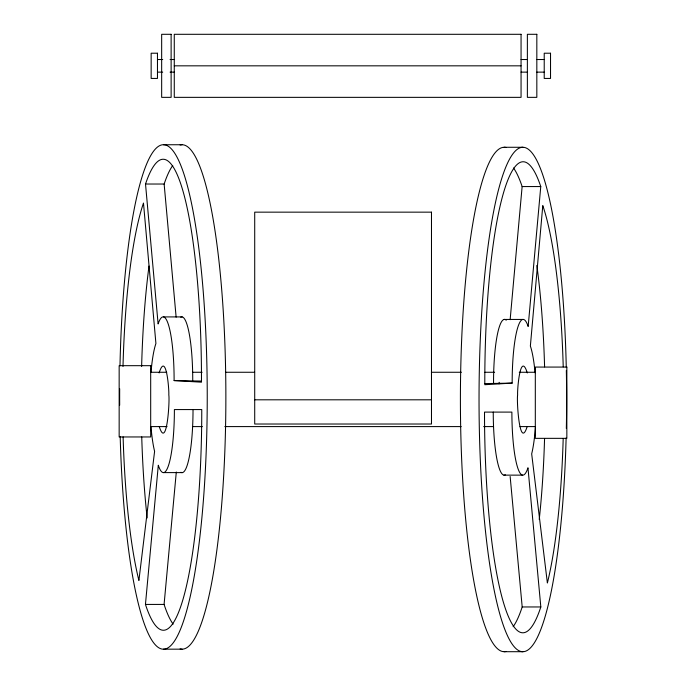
<?xml version="1.0" encoding="UTF-8"?>
<svg xmlns="http://www.w3.org/2000/svg" width="686" height="686" viewBox="0 0 686 686"><rect width="100%" height="100%" fill="white"/><g stroke="black" fill="none" stroke-linecap="round" stroke-linejoin="round"><path stroke-width="1.03" d="M510.144 319.685L522.132 186.558A220.686 38.322 90 0 0 513.531 168.01M540.765 186.558L528.16 326.485A63.052 10.95 -90 0 0 512.168 383.105L484.796 384.709A220.686 38.322 90 0 1 540.765 186.558L522.132 186.558M145.449 604.426L158.303 465.245A63.052 10.95 -90 0 0 174.39 409.568L201.761 409.568A220.686 38.322 -90 0 1 145.449 604.426L164.083 604.426A220.686 38.322 90 0 0 173.129 624.157M164.083 604.426L176.302 472.011M499.039 383.817L499.185 382.351M159.126 372.944C166.166 350.323 169.279 390.411 168.799 394.947C169.888 399.869 166.912 450.873 159.255 426.581M527.174 426.581C519.508 450.873 516.532 399.869 517.63 394.947C517.141 390.411 520.262 350.323 527.294 372.944M484.985 383.603L512.168 383.105M157.463 59.519L162.711 59.519M170.068 59.519L174.27 59.519M521.06 59.519L527.38 59.519M536.855 59.519L544.221 59.519M174.27 65.83L521.06 65.83M157.463 72.133L162.711 72.133M170.068 72.133L174.27 72.133M521.06 72.133L527.38 72.133M536.855 72.133L544.221 72.133M163.44 144.746L182.073 144.746M504.201 147.276L522.835 147.276M145.518 184.028A220.686 38.322 -90 0 1 201.478 382.179L174.107 380.576A63.052 10.95 -90 0 0 158.114 323.955L145.518 184.028L164.143 184.028A220.686 38.322 90 0 1 172.743 165.48M163.56 316.915L182.184 316.915M504.09 319.444L522.715 319.444M150.688 372.266L166.758 372.266M192.474 372.266L202.113 372.266M225.685 372.266L254.609 372.266M431.391 372.266L461.386 372.266M484.959 372.266L494.597 372.266M519.242 372.266L535.312 372.266M174.107 380.576L201.29 381.073M254.712 399.809L431.485 399.809M151.023 426.589L167.067 426.589M192.732 426.589L202.361 426.589M224.819 426.589L461.181 426.589M483.639 426.589L493.268 426.589M520.005 426.589L534.977 426.589M163.731 472.603L182.356 472.603M503.918 475.132L522.543 475.132M513.145 626.687A220.686 38.322 90 0 0 522.192 606.956L540.825 606.956L527.971 467.775A63.052 10.95 90 0 1 511.885 412.097L484.513 412.097A220.686 38.322 -90 0 0 540.825 606.956M163.44 649.17L182.073 649.17M504.201 651.7L522.835 651.7M510.144 476.47L522.192 606.956M164.143 184.028L176.131 317.155M119.981 365.818A252.208 43.793 -90 0 1 186.472 182.416A252.208 43.793 -90 0 1 187.715 606.896A252.208 43.793 -90 0 1 120.187 436.553M119.673 405.203A252.208 43.793 -90 0 1 119.673 388.713M180.101 145.003A252.208 43.793 -90 0 1 225.865 396.954A252.208 43.793 -90 0 1 180.101 648.913M193.023 409.568A63.052 10.95 90 0 1 180.924 472.277M180.744 317.164A63.052 10.95 -90 0 1 192.732 380.576M123.111 436.913A220.686 38.322 90 0 0 138.898 580.459L154.599 451.337A63.052 10.95 90 0 1 150.997 426.829M123 366.444A220.686 38.322 90 0 1 143.485 203.056L155.911 343.506A63.052 10.95 90 0 0 151.04 372.078M147.156 517.947A220.686 38.322 -90 0 1 141.736 436.913M141.625 366.444A220.686 38.322 -90 0 1 149.016 266.048M506.174 651.443A252.208 43.793 -90 0 1 460.409 399.492A252.208 43.793 -90 0 1 506.174 147.533M566.113 438.028A252.208 43.793 -90 0 1 498.713 610.008A252.208 43.793 -90 0 1 499.648 185.512A252.208 43.793 -90 0 1 566.267 367.284M566.336 370.466A252.208 43.793 -90 0 1 566.336 428.51M505.35 474.806A63.052 10.95 90 0 1 493.251 412.097M493.543 383.105A63.052 10.95 -90 0 1 506.234 320.216M536.838 265.448A220.686 38.322 -90 0 1 544.59 366.864M544.564 438.44A220.686 38.322 -90 0 1 539.23 519.456M563.223 366.864A220.686 38.322 90 0 0 542.789 205.586L530.364 346.036A63.052 10.95 -90 0 1 535.071 372.755M563.197 438.44A220.686 38.322 90 0 1 547.377 582.989L531.676 453.866A63.052 10.95 -90 0 0 535.423 427.472M171.123 34.3L161.664 34.3L161.664 97.352L171.123 97.352L171.123 34.3M521.06 34.3L174.27 34.3L174.27 97.352L521.06 97.352L521.06 34.3M536.829 34.3L527.371 34.3L527.371 97.352L536.829 97.352L536.829 34.3M157.463 53.216L151.152 53.216L151.152 78.436L157.463 78.436L157.463 53.216M550.532 53.216L544.221 53.216L544.221 78.436L550.532 78.436L550.532 53.216M431.485 212.154L254.712 212.154L254.712 424.017L431.485 424.017L431.485 212.154M150.688 365.681L119.158 365.681L119.158 436.956L150.688 436.956L150.688 365.681M566.842 367.07L535.312 367.07L535.312 438.345L566.842 438.345L566.842 367.07"/></g></svg>
